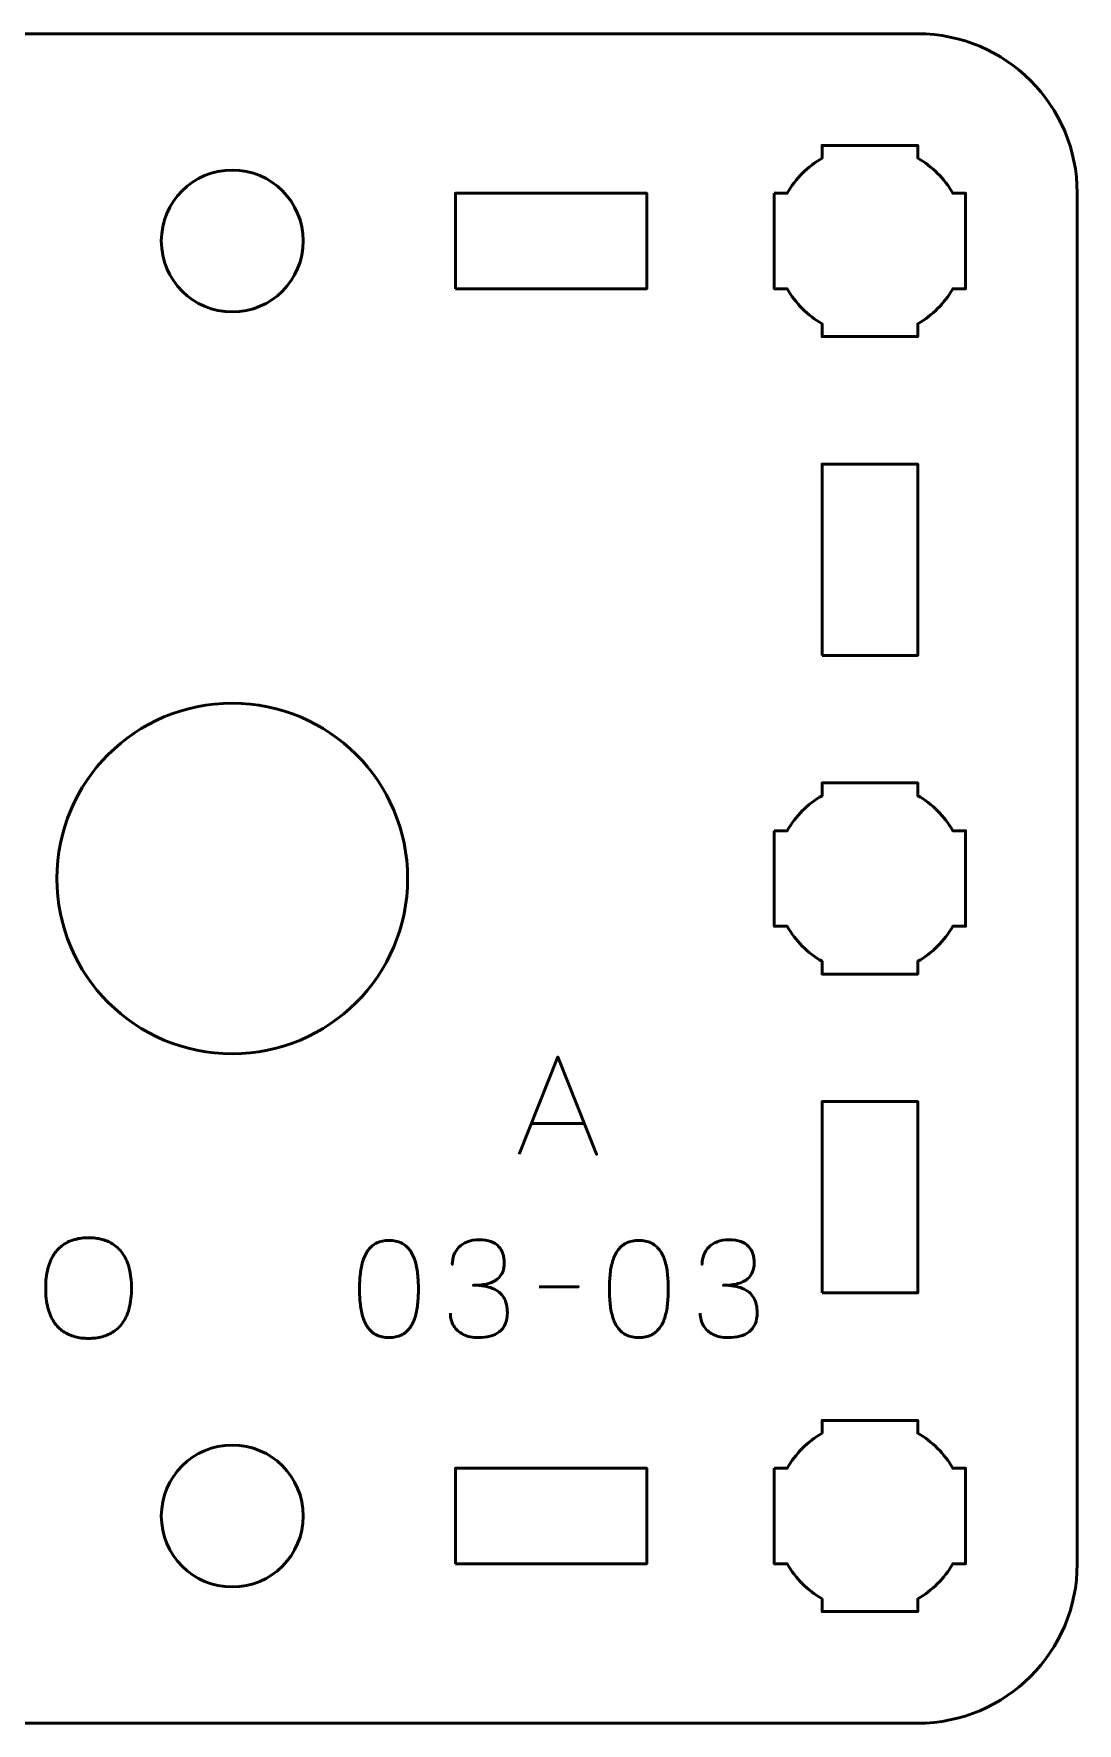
# Model space of a CAD drawing. Header units: centimetres. Extents: x -13.15 to -7.85, y -17.5 to -12.2.
# Drawn here: x -11.12 to -7.85, y -17.5 to -12.2 of the extents above; entities that cross this region are included whole.
import ezdxf

# ---------------------------------------------------------------- set-up
doc = ezdxf.new("R2010")
doc.units = ezdxf.units.CM
doc.header["$MEASUREMENT"] = 0
doc.layers.add('Layer 1', color=7, linetype='Continuous')

msp = doc.modelspace()

# ---------------------------------------------------------------- linework, layer by layer
at = {"layer": 'Layer 1', "lineweight": 53}
for points in [[(-9.8, -13), (-9.2, -13), (-9.2, -12.7), (-9.8, -12.7), (-9.8, -13)], [(-8.65, -14.15), (-8.35, -14.15), (-8.35, -13.55), (-8.65, -13.55), (-8.65, -14.15)], [(-8.65, -16.15), (-8.35, -16.15), (-8.35, -15.55), (-8.65, -15.55), (-8.65, -16.15)], [(-9.8, -17), (-9.2, -17), (-9.2, -16.7), (-9.8, -16.7), (-9.8, -17)]]:
    msp.add_lwpolyline(points, close=True, dxfattribs=at)
for centre, major_axis in [((-10.5, -12.85), (0, 0.2225)), ((-10.5, -14.85), (0, 0.55)), ((-10.5, -16.85), (0, 0.2225))]:
    msp.add_ellipse(centre, major_axis=major_axis, ratio=1, dxfattribs=at)
for points, knots in [([(-13.15, -17), (-13.15, -17), (-13.15, -12.7), (-13.15, -12.7), (-13.15, -12.7), (-13.15, -12.42391), (-12.92609, -12.2), (-12.65, -12.2), (-12.65, -12.2), (-12.65, -12.2), (-8.35, -12.2), (-8.35, -12.2), (-8.35, -12.2), (-8.07391, -12.2), (-7.85, -12.42391), (-7.85, -12.7), (-7.85, -12.7), (-7.85, -12.7), (-7.85, -17), (-7.85, -17), (-7.85, -17), (-7.85, -17.27609), (-8.07391, -17.5), (-8.35, -17.5), (-8.35, -17.5), (-8.35, -17.5), (-12.65, -17.5), (-12.65, -17.5), (-12.65, -17.5), (-12.92609, -17.5), (-13.15, -17.27609), (-13.15, -17)], [0, 0, 0, 0, 0.125, 0.125, 0.125, 0.125, 0.25, 0.25, 0.25, 0.25, 0.375, 0.375, 0.375, 0.375, 0.5, 0.5, 0.5, 0.5, 0.625, 0.625, 0.625, 0.625, 0.75, 0.75, 0.75, 0.75, 0.875, 0.875, 0.875, 0.875, 1, 1, 1, 1]), ([(-8.8, -12.7), (-8.8, -12.7), (-8.75985, -12.7), (-8.75985, -12.7), (-8.75985, -12.7), (-8.7335, -12.65447), (-8.69553, -12.6165), (-8.65, -12.59015), (-8.65, -12.59015), (-8.65, -12.59015), (-8.65, -12.55), (-8.65, -12.55), (-8.65, -12.55), (-8.65, -12.55), (-8.5, -12.55), (-8.5, -12.55), (-8.5, -12.55), (-8.5, -12.55), (-8.35, -12.55), (-8.35, -12.55), (-8.35, -12.55), (-8.35, -12.55), (-8.35, -12.59015), (-8.35, -12.59015), (-8.35, -12.59015), (-8.30447, -12.6165), (-8.2665, -12.65447), (-8.24015, -12.7), (-8.24015, -12.7), (-8.24015, -12.7), (-8.2, -12.7), (-8.2, -12.7), (-8.2, -12.7), (-8.2, -12.7), (-8.2, -12.85), (-8.2, -12.85), (-8.2, -12.85), (-8.2, -12.85), (-8.2, -13), (-8.2, -13), (-8.2, -13), (-8.2, -13), (-8.24015, -13), (-8.24015, -13), (-8.24015, -13), (-8.2665, -13.04553), (-8.30447, -13.0835), (-8.35, -13.10985), (-8.35, -13.10985), (-8.35, -13.10985), (-8.35, -13.15), (-8.35, -13.15), (-8.35, -13.15), (-8.35, -13.15), (-8.5, -13.15), (-8.5, -13.15), (-8.5, -13.15), (-8.5, -13.15), (-8.65, -13.15), (-8.65, -13.15), (-8.65, -13.15), (-8.65, -13.15), (-8.65, -13.10985), (-8.65, -13.10985), (-8.65, -13.10985), (-8.69553, -13.0835), (-8.7335, -13.04553), (-8.75985, -13), (-8.75985, -13), (-8.75985, -13), (-8.8, -13), (-8.8, -13), (-8.8, -13), (-8.8, -13), (-8.8, -12.85), (-8.8, -12.85), (-8.8, -12.85), (-8.8, -12.85), (-8.8, -12.7), (-8.8, -12.7)], [0, 0, 0, 0, 0.05, 0.05, 0.05, 0.05, 0.1, 0.1, 0.1, 0.1, 0.15, 0.15, 0.15, 0.15, 0.2, 0.2, 0.2, 0.2, 0.25, 0.25, 0.25, 0.25, 0.3, 0.3, 0.3, 0.3, 0.35, 0.35, 0.35, 0.35, 0.4, 0.4, 0.4, 0.4, 0.45, 0.45, 0.45, 0.45, 0.5, 0.5, 0.5, 0.5, 0.55, 0.55, 0.55, 0.55, 0.6, 0.6, 0.6, 0.6, 0.65, 0.65, 0.65, 0.65, 0.7, 0.7, 0.7, 0.7, 0.75, 0.75, 0.75, 0.75, 0.8, 0.8, 0.8, 0.8, 0.85, 0.85, 0.85, 0.85, 0.9, 0.9, 0.9, 0.9, 0.95, 0.95, 0.95, 0.95, 1, 1, 1, 1]), ([(-8.8, -14.7), (-8.8, -14.7), (-8.75985, -14.7), (-8.75985, -14.7), (-8.75985, -14.7), (-8.7335, -14.65447), (-8.69553, -14.6165), (-8.65, -14.59015), (-8.65, -14.59015), (-8.65, -14.59015), (-8.65, -14.55), (-8.65, -14.55), (-8.65, -14.55), (-8.65, -14.55), (-8.5, -14.55), (-8.5, -14.55), (-8.5, -14.55), (-8.5, -14.55), (-8.35, -14.55), (-8.35, -14.55), (-8.35, -14.55), (-8.35, -14.55), (-8.35, -14.59015), (-8.35, -14.59015), (-8.35, -14.59015), (-8.30447, -14.6165), (-8.2665, -14.65447), (-8.24015, -14.7), (-8.24015, -14.7), (-8.24015, -14.7), (-8.2, -14.7), (-8.2, -14.7), (-8.2, -14.7), (-8.2, -14.7), (-8.2, -14.85), (-8.2, -14.85), (-8.2, -14.85), (-8.2, -14.85), (-8.2, -15), (-8.2, -15), (-8.2, -15), (-8.2, -15), (-8.24015, -15), (-8.24015, -15), (-8.24015, -15), (-8.2665, -15.04553), (-8.30447, -15.0835), (-8.35, -15.10985), (-8.35, -15.10985), (-8.35, -15.10985), (-8.35, -15.15), (-8.35, -15.15), (-8.35, -15.15), (-8.35, -15.15), (-8.5, -15.15), (-8.5, -15.15), (-8.5, -15.15), (-8.5, -15.15), (-8.65, -15.15), (-8.65, -15.15), (-8.65, -15.15), (-8.65, -15.15), (-8.65, -15.10985), (-8.65, -15.10985), (-8.65, -15.10985), (-8.69553, -15.0835), (-8.7335, -15.04553), (-8.75985, -15), (-8.75985, -15), (-8.75985, -15), (-8.8, -15), (-8.8, -15), (-8.8, -15), (-8.8, -15), (-8.8, -14.85), (-8.8, -14.85), (-8.8, -14.85), (-8.8, -14.85), (-8.8, -14.7), (-8.8, -14.7)], [0, 0, 0, 0, 0.05, 0.05, 0.05, 0.05, 0.1, 0.1, 0.1, 0.1, 0.15, 0.15, 0.15, 0.15, 0.2, 0.2, 0.2, 0.2, 0.25, 0.25, 0.25, 0.25, 0.3, 0.3, 0.3, 0.3, 0.35, 0.35, 0.35, 0.35, 0.4, 0.4, 0.4, 0.4, 0.45, 0.45, 0.45, 0.45, 0.5, 0.5, 0.5, 0.5, 0.55, 0.55, 0.55, 0.55, 0.6, 0.6, 0.6, 0.6, 0.65, 0.65, 0.65, 0.65, 0.7, 0.7, 0.7, 0.7, 0.75, 0.75, 0.75, 0.75, 0.8, 0.8, 0.8, 0.8, 0.85, 0.85, 0.85, 0.85, 0.9, 0.9, 0.9, 0.9, 0.95, 0.95, 0.95, 0.95, 1, 1, 1, 1]), ([(-8.8, -16.7), (-8.8, -16.7), (-8.75985, -16.7), (-8.75985, -16.7), (-8.75985, -16.7), (-8.7335, -16.65447), (-8.69553, -16.6165), (-8.65, -16.59015), (-8.65, -16.59015), (-8.65, -16.59015), (-8.65, -16.55), (-8.65, -16.55), (-8.65, -16.55), (-8.65, -16.55), (-8.5, -16.55), (-8.5, -16.55), (-8.5, -16.55), (-8.5, -16.55), (-8.35, -16.55), (-8.35, -16.55), (-8.35, -16.55), (-8.35, -16.55), (-8.35, -16.59015), (-8.35, -16.59015), (-8.35, -16.59015), (-8.30447, -16.6165), (-8.2665, -16.65447), (-8.24015, -16.7), (-8.24015, -16.7), (-8.24015, -16.7), (-8.2, -16.7), (-8.2, -16.7), (-8.2, -16.7), (-8.2, -16.7), (-8.2, -16.85), (-8.2, -16.85), (-8.2, -16.85), (-8.2, -16.85), (-8.2, -17), (-8.2, -17), (-8.2, -17), (-8.2, -17), (-8.24015, -17), (-8.24015, -17), (-8.24015, -17), (-8.2665, -17.04553), (-8.30447, -17.0835), (-8.35, -17.10985), (-8.35, -17.10985), (-8.35, -17.10985), (-8.35, -17.15), (-8.35, -17.15), (-8.35, -17.15), (-8.35, -17.15), (-8.5, -17.15), (-8.5, -17.15), (-8.5, -17.15), (-8.5, -17.15), (-8.65, -17.15), (-8.65, -17.15), (-8.65, -17.15), (-8.65, -17.15), (-8.65, -17.10985), (-8.65, -17.10985), (-8.65, -17.10985), (-8.69553, -17.0835), (-8.7335, -17.04553), (-8.75985, -17), (-8.75985, -17), (-8.75985, -17), (-8.8, -17), (-8.8, -17), (-8.8, -17), (-8.8, -17), (-8.8, -16.85), (-8.8, -16.85), (-8.8, -16.85), (-8.8, -16.85), (-8.8, -16.7), (-8.8, -16.7)], [0, 0, 0, 0, 0.05, 0.05, 0.05, 0.05, 0.1, 0.1, 0.1, 0.1, 0.15, 0.15, 0.15, 0.15, 0.2, 0.2, 0.2, 0.2, 0.25, 0.25, 0.25, 0.25, 0.3, 0.3, 0.3, 0.3, 0.35, 0.35, 0.35, 0.35, 0.4, 0.4, 0.4, 0.4, 0.45, 0.45, 0.45, 0.45, 0.5, 0.5, 0.5, 0.5, 0.55, 0.55, 0.55, 0.55, 0.6, 0.6, 0.6, 0.6, 0.65, 0.65, 0.65, 0.65, 0.7, 0.7, 0.7, 0.7, 0.75, 0.75, 0.75, 0.75, 0.8, 0.8, 0.8, 0.8, 0.85, 0.85, 0.85, 0.85, 0.9, 0.9, 0.9, 0.9, 0.95, 0.95, 0.95, 0.95, 1, 1, 1, 1])]:
    msp.add_open_spline(points, degree=3, knots=knots, dxfattribs=at)
at = {"layer": 'Layer 1', "color": 5, "lineweight": 53}
for points, knots in [([(-9.60015, -15.71494), (-9.60015, -15.71494), (-9.47908, -15.40972), (-9.47908, -15.40972), (-9.47908, -15.40972), (-9.47908, -15.40972), (-9.35758, -15.71494), (-9.35758, -15.71494), (-9.35758, -15.71494), (-9.35758, -15.71494), (-9.47908, -15.40972), (-9.47908, -15.40972), (-9.47908, -15.40972), (-9.47908, -15.40972), (-9.60015, -15.71494), (-9.60015, -15.71494)], [0, 0, 0, 0, 0.25, 0.25, 0.25, 0.25, 0.5, 0.5, 0.5, 0.5, 0.75, 0.75, 0.75, 0.75, 1, 1, 1, 1]), ([(-9.56205, -15.61884), (-9.56205, -15.61884), (-9.39611, -15.61884), (-9.39611, -15.61884), (-9.39611, -15.61884), (-9.39611, -15.61884), (-9.56205, -15.61884), (-9.56205, -15.61884)], [0, 0, 0, 0, 0.5, 0.5, 0.5, 0.5, 1, 1, 1, 1]), ([(-10.95055, -16.29279), (-10.93566, -16.29286), (-10.92155, -16.2911), (-10.90808, -16.28764), (-10.90808, -16.28764), (-10.89467, -16.28411), (-10.8824, -16.27861), (-10.87118, -16.27099), (-10.87118, -16.27099), (-10.85996, -16.26344), (-10.85022, -16.25349), (-10.84197, -16.24121), (-10.84197, -16.24121), (-10.83371, -16.22894), (-10.82736, -16.21405), (-10.82285, -16.19655), (-10.82285, -16.19655), (-10.81826, -16.17906), (-10.816, -16.15866), (-10.81593, -16.13531), (-10.81593, -16.13531), (-10.816, -16.11196), (-10.81826, -16.09157), (-10.82285, -16.074), (-10.82285, -16.074), (-10.82736, -16.05643), (-10.83371, -16.04147), (-10.84197, -16.02913), (-10.84197, -16.02913), (-10.85022, -16.01678), (-10.85996, -16.00676), (-10.87118, -15.99907), (-10.87118, -15.99907), (-10.8824, -15.99138), (-10.89467, -15.98581), (-10.90808, -15.98221), (-10.90808, -15.98221), (-10.92155, -15.97868), (-10.93566, -15.97692), (-10.95055, -15.97699), (-10.95055, -15.97699), (-10.96544, -15.97692), (-10.97955, -15.97868), (-10.99303, -15.98221), (-10.99303, -15.98221), (-11.00643, -15.98581), (-11.01871, -15.99138), (-11.02993, -15.99907), (-11.02993, -15.99907), (-11.04114, -16.00676), (-11.05088, -16.01678), (-11.05914, -16.02913), (-11.05914, -16.02913), (-11.06739, -16.04147), (-11.07374, -16.05643), (-11.07826, -16.074), (-11.07826, -16.074), (-11.08284, -16.09157), (-11.0851, -16.11196), (-11.08517, -16.13531), (-11.08517, -16.13531), (-11.0851, -16.15866), (-11.08284, -16.17906), (-11.07826, -16.19655), (-11.07826, -16.19655), (-11.07374, -16.21405), (-11.06739, -16.22894), (-11.05914, -16.24121), (-11.05914, -16.24121), (-11.05088, -16.25349), (-11.04114, -16.26344), (-11.02993, -16.27099), (-11.02993, -16.27099), (-11.01871, -16.27861), (-11.00643, -16.28411), (-10.99303, -16.28764), (-10.99303, -16.28764), (-10.97955, -16.2911), (-10.96544, -16.29286), (-10.95055, -16.29279)], [0, 0, 0, 0, 0.05, 0.05, 0.05, 0.05, 0.1, 0.1, 0.1, 0.1, 0.15, 0.15, 0.15, 0.15, 0.2, 0.2, 0.2, 0.2, 0.25, 0.25, 0.25, 0.25, 0.3, 0.3, 0.3, 0.3, 0.35, 0.35, 0.35, 0.35, 0.4, 0.4, 0.4, 0.4, 0.45, 0.45, 0.45, 0.45, 0.5, 0.5, 0.5, 0.5, 0.55, 0.55, 0.55, 0.55, 0.6, 0.6, 0.6, 0.6, 0.65, 0.65, 0.65, 0.65, 0.7, 0.7, 0.7, 0.7, 0.75, 0.75, 0.75, 0.75, 0.8, 0.8, 0.8, 0.8, 0.85, 0.85, 0.85, 0.85, 0.9, 0.9, 0.9, 0.9, 0.95, 0.95, 0.95, 0.95, 1, 1, 1, 1]), ([(-10.95055, -16.29279), (-10.93566, -16.29286), (-10.92155, -16.2911), (-10.90808, -16.28764), (-10.90808, -16.28764), (-10.89467, -16.28411), (-10.8824, -16.27861), (-10.87118, -16.27099), (-10.87118, -16.27099), (-10.85996, -16.26344), (-10.85022, -16.25349), (-10.84197, -16.24121), (-10.84197, -16.24121), (-10.83371, -16.22894), (-10.82736, -16.21405), (-10.82285, -16.19655), (-10.82285, -16.19655), (-10.81826, -16.17906), (-10.816, -16.15866), (-10.81593, -16.13531), (-10.81593, -16.13531), (-10.816, -16.11196), (-10.81826, -16.09157), (-10.82285, -16.074), (-10.82285, -16.074), (-10.82736, -16.05643), (-10.83371, -16.04147), (-10.84197, -16.02913), (-10.84197, -16.02913), (-10.85022, -16.01678), (-10.85996, -16.00676), (-10.87118, -15.99907), (-10.87118, -15.99907), (-10.8824, -15.99138), (-10.89467, -15.98581), (-10.90808, -15.98221), (-10.90808, -15.98221), (-10.92155, -15.97868), (-10.93566, -15.97692), (-10.95055, -15.97699), (-10.95055, -15.97699), (-10.96544, -15.97692), (-10.97955, -15.97868), (-10.99303, -15.98221), (-10.99303, -15.98221), (-11.00643, -15.98581), (-11.01871, -15.99138), (-11.02993, -15.99907), (-11.02993, -15.99907), (-11.04114, -16.00676), (-11.05088, -16.01678), (-11.05914, -16.02913), (-11.05914, -16.02913), (-11.06739, -16.04147), (-11.07374, -16.05643), (-11.07826, -16.074), (-11.07826, -16.074), (-11.08284, -16.09157), (-11.0851, -16.11196), (-11.08517, -16.13531), (-11.08517, -16.13531), (-11.0851, -16.15866), (-11.08284, -16.17906), (-11.07826, -16.19655), (-11.07826, -16.19655), (-11.07374, -16.21405), (-11.06739, -16.22894), (-11.05914, -16.24121), (-11.05914, -16.24121), (-11.05088, -16.25349), (-11.04114, -16.26344), (-11.02993, -16.27099), (-11.02993, -16.27099), (-11.01871, -16.27861), (-11.00643, -16.28411), (-10.99303, -16.28764), (-10.99303, -16.28764), (-10.97955, -16.2911), (-10.96544, -16.29286), (-10.95055, -16.29279)], [0, 0, 0, 0, 0.05, 0.05, 0.05, 0.05, 0.1, 0.1, 0.1, 0.1, 0.15, 0.15, 0.15, 0.15, 0.2, 0.2, 0.2, 0.2, 0.25, 0.25, 0.25, 0.25, 0.3, 0.3, 0.3, 0.3, 0.35, 0.35, 0.35, 0.35, 0.4, 0.4, 0.4, 0.4, 0.45, 0.45, 0.45, 0.45, 0.5, 0.5, 0.5, 0.5, 0.55, 0.55, 0.55, 0.55, 0.6, 0.6, 0.6, 0.6, 0.65, 0.65, 0.65, 0.65, 0.7, 0.7, 0.7, 0.7, 0.75, 0.75, 0.75, 0.75, 0.8, 0.8, 0.8, 0.8, 0.85, 0.85, 0.85, 0.85, 0.9, 0.9, 0.9, 0.9, 0.95, 0.95, 0.95, 0.95, 1, 1, 1, 1]), ([(-10.00845, -16.29025), (-9.99364, -16.29018), (-9.98087, -16.28757), (-9.97021, -16.28249), (-9.97021, -16.28249), (-9.95963, -16.27741), (-9.95081, -16.27014), (-9.94376, -16.2609), (-9.94376, -16.2609), (-9.93677, -16.25159), (-9.93127, -16.24058), (-9.92718, -16.22788), (-9.92718, -16.22788), (-9.92315, -16.21518), (-9.92026, -16.20128), (-9.91864, -16.18604), (-9.91864, -16.18604), (-9.91694, -16.1708), (-9.9161, -16.15478), (-9.91617, -16.13785), (-9.91617, -16.13785), (-9.9161, -16.12099), (-9.91694, -16.10497), (-9.91864, -16.0898), (-9.91864, -16.0898), (-9.92026, -16.07463), (-9.92315, -16.06066), (-9.92718, -16.04796), (-9.92718, -16.04796), (-9.93127, -16.03533), (-9.93677, -16.02433), (-9.94376, -16.01494), (-9.94376, -16.01494), (-9.95081, -16.00563), (-9.95963, -15.99836), (-9.97021, -15.99328), (-9.97021, -15.99328), (-9.98087, -15.98813), (-9.99364, -15.98552), (-10.00845, -15.98545), (-10.00845, -15.98545), (-10.02327, -15.98552), (-10.03604, -15.98813), (-10.0467, -15.99328), (-10.0467, -15.99328), (-10.05728, -15.99836), (-10.0661, -16.00563), (-10.07315, -16.01494), (-10.07315, -16.01494), (-10.08014, -16.02433), (-10.08564, -16.03533), (-10.08973, -16.04796), (-10.08973, -16.04796), (-10.09376, -16.06066), (-10.09665, -16.07463), (-10.09827, -16.0898), (-10.09827, -16.0898), (-10.09996, -16.10497), (-10.10081, -16.12099), (-10.10074, -16.13785), (-10.10074, -16.13785), (-10.10081, -16.15478), (-10.09996, -16.1708), (-10.09827, -16.18604), (-10.09827, -16.18604), (-10.09665, -16.20128), (-10.09376, -16.21518), (-10.08973, -16.22788), (-10.08973, -16.22788), (-10.08564, -16.24058), (-10.08014, -16.25159), (-10.07315, -16.2609), (-10.07315, -16.2609), (-10.0661, -16.27014), (-10.05728, -16.27741), (-10.0467, -16.28249), (-10.0467, -16.28249), (-10.03604, -16.28757), (-10.02327, -16.29018), (-10.00845, -16.29025)], [0, 0, 0, 0, 0.05, 0.05, 0.05, 0.05, 0.1, 0.1, 0.1, 0.1, 0.15, 0.15, 0.15, 0.15, 0.2, 0.2, 0.2, 0.2, 0.25, 0.25, 0.25, 0.25, 0.3, 0.3, 0.3, 0.3, 0.35, 0.35, 0.35, 0.35, 0.4, 0.4, 0.4, 0.4, 0.45, 0.45, 0.45, 0.45, 0.5, 0.5, 0.5, 0.5, 0.55, 0.55, 0.55, 0.55, 0.6, 0.6, 0.6, 0.6, 0.65, 0.65, 0.65, 0.65, 0.7, 0.7, 0.7, 0.7, 0.75, 0.75, 0.75, 0.75, 0.8, 0.8, 0.8, 0.8, 0.85, 0.85, 0.85, 0.85, 0.9, 0.9, 0.9, 0.9, 0.95, 0.95, 0.95, 0.95, 1, 1, 1, 1]), ([(-10.00845, -16.29025), (-9.99364, -16.29018), (-9.98087, -16.28757), (-9.97021, -16.28249), (-9.97021, -16.28249), (-9.95963, -16.27741), (-9.95081, -16.27014), (-9.94376, -16.2609), (-9.94376, -16.2609), (-9.93677, -16.25159), (-9.93127, -16.24058), (-9.92718, -16.22788), (-9.92718, -16.22788), (-9.92315, -16.21518), (-9.92026, -16.20128), (-9.91864, -16.18604), (-9.91864, -16.18604), (-9.91694, -16.1708), (-9.9161, -16.15478), (-9.91617, -16.13785), (-9.91617, -16.13785), (-9.9161, -16.12099), (-9.91694, -16.10497), (-9.91864, -16.0898), (-9.91864, -16.0898), (-9.92026, -16.07463), (-9.92315, -16.06066), (-9.92718, -16.04796), (-9.92718, -16.04796), (-9.93127, -16.03533), (-9.93677, -16.02433), (-9.94376, -16.01494), (-9.94376, -16.01494), (-9.95081, -16.00563), (-9.95963, -15.99836), (-9.97021, -15.99328), (-9.97021, -15.99328), (-9.98087, -15.98813), (-9.99364, -15.98552), (-10.00845, -15.98545), (-10.00845, -15.98545), (-10.02327, -15.98552), (-10.03604, -15.98813), (-10.0467, -15.99328), (-10.0467, -15.99328), (-10.05728, -15.99836), (-10.0661, -16.00563), (-10.07315, -16.01494), (-10.07315, -16.01494), (-10.08014, -16.02433), (-10.08564, -16.03533), (-10.08973, -16.04796), (-10.08973, -16.04796), (-10.09376, -16.06066), (-10.09665, -16.07463), (-10.09827, -16.0898), (-10.09827, -16.0898), (-10.09996, -16.10497), (-10.10081, -16.12099), (-10.10074, -16.13785), (-10.10074, -16.13785), (-10.10081, -16.15478), (-10.09996, -16.1708), (-10.09827, -16.18604), (-10.09827, -16.18604), (-10.09665, -16.20128), (-10.09376, -16.21518), (-10.08973, -16.22788), (-10.08973, -16.22788), (-10.08564, -16.24058), (-10.08014, -16.25159), (-10.07315, -16.2609), (-10.07315, -16.2609), (-10.0661, -16.27014), (-10.05728, -16.27741), (-10.0467, -16.28249), (-10.0467, -16.28249), (-10.03604, -16.28757), (-10.02327, -16.29018), (-10.00845, -16.29025)], [0, 0, 0, 0, 0.05, 0.05, 0.05, 0.05, 0.1, 0.1, 0.1, 0.1, 0.15, 0.15, 0.15, 0.15, 0.2, 0.2, 0.2, 0.2, 0.25, 0.25, 0.25, 0.25, 0.3, 0.3, 0.3, 0.3, 0.35, 0.35, 0.35, 0.35, 0.4, 0.4, 0.4, 0.4, 0.45, 0.45, 0.45, 0.45, 0.5, 0.5, 0.5, 0.5, 0.55, 0.55, 0.55, 0.55, 0.6, 0.6, 0.6, 0.6, 0.65, 0.65, 0.65, 0.65, 0.7, 0.7, 0.7, 0.7, 0.75, 0.75, 0.75, 0.75, 0.8, 0.8, 0.8, 0.8, 0.85, 0.85, 0.85, 0.85, 0.9, 0.9, 0.9, 0.9, 0.95, 0.95, 0.95, 0.95, 1, 1, 1, 1]), ([(-9.81584, -16.21363), (-9.81577, -16.22887), (-9.81224, -16.24213), (-9.80526, -16.25363), (-9.80526, -16.25363), (-9.79827, -16.26506), (-9.78832, -16.27402), (-9.77534, -16.28044), (-9.77534, -16.28044), (-9.76236, -16.28686), (-9.74677, -16.29011), (-9.72863, -16.29025), (-9.72863, -16.29025), (-9.71502, -16.29025), (-9.70267, -16.28884), (-9.69145, -16.28588), (-9.69145, -16.28588), (-9.6803, -16.28291), (-9.67071, -16.27833), (-9.66259, -16.27205), (-9.66259, -16.27205), (-9.65448, -16.26577), (-9.64827, -16.25765), (-9.64383, -16.24778), (-9.64383, -16.24778), (-9.63945, -16.23783), (-9.63727, -16.2259), (-9.6372, -16.21193), (-9.6372, -16.21193), (-9.63712, -16.19331), (-9.64093, -16.17757), (-9.64848, -16.1648), (-9.64848, -16.1648), (-9.65603, -16.15203), (-9.66775, -16.14244), (-9.68348, -16.13588), (-9.68348, -16.13588), (-9.69921, -16.12931), (-9.71939, -16.126), (-9.74387, -16.126), (-9.74387, -16.126), (-9.7256, -16.12607), (-9.71029, -16.12438), (-9.6978, -16.12092), (-9.6978, -16.12092), (-9.68538, -16.11746), (-9.67544, -16.11259), (-9.66796, -16.10624), (-9.66796, -16.10624), (-9.66048, -16.09996), (-9.65505, -16.09248), (-9.6518, -16.08388), (-9.6518, -16.08388), (-9.64848, -16.07534), (-9.64686, -16.06596), (-9.64693, -16.05573), (-9.64693, -16.05573), (-9.64686, -16.04549), (-9.64827, -16.03604), (-9.65109, -16.02729), (-9.65109, -16.02729), (-9.65385, -16.01854), (-9.65836, -16.01085), (-9.6645, -16.00429), (-9.6645, -16.00429), (-9.67064, -15.99773), (-9.67875, -15.99258), (-9.6887, -15.98891), (-9.6887, -15.98891), (-9.69872, -15.98524), (-9.71093, -15.98341), (-9.72525, -15.98334), (-9.72525, -15.98334), (-9.7395, -15.98341), (-9.75199, -15.98552), (-9.76257, -15.98962), (-9.76257, -15.98962), (-9.77323, -15.99371), (-9.78197, -15.99928), (-9.78903, -16.00641), (-9.78903, -16.00641), (-9.79601, -16.01353), (-9.80124, -16.02165), (-9.80469, -16.03082), (-9.80469, -16.03082), (-9.80822, -16.03999), (-9.80991, -16.04973), (-9.80991, -16.05996), (-9.80991, -16.05996), (-9.80991, -16.04973), (-9.80822, -16.03999), (-9.80469, -16.03082), (-9.80469, -16.03082), (-9.80124, -16.02165), (-9.79601, -16.01353), (-9.78903, -16.00641), (-9.78903, -16.00641), (-9.78197, -15.99928), (-9.77323, -15.99371), (-9.76257, -15.98962), (-9.76257, -15.98962), (-9.75199, -15.98552), (-9.7395, -15.98341), (-9.72525, -15.98334), (-9.72525, -15.98334), (-9.71093, -15.98341), (-9.69872, -15.98524), (-9.6887, -15.98891), (-9.6887, -15.98891), (-9.67875, -15.99258), (-9.67064, -15.99773), (-9.6645, -16.00429), (-9.6645, -16.00429), (-9.65836, -16.01085), (-9.65385, -16.01854), (-9.65109, -16.02729), (-9.65109, -16.02729), (-9.64827, -16.03604), (-9.64686, -16.04549), (-9.64693, -16.05573), (-9.64693, -16.05573), (-9.64686, -16.06596), (-9.64848, -16.07534), (-9.6518, -16.08388), (-9.6518, -16.08388), (-9.65505, -16.09248), (-9.66048, -16.09996), (-9.66796, -16.10624), (-9.66796, -16.10624), (-9.67544, -16.11259), (-9.68538, -16.11746), (-9.6978, -16.12092), (-9.6978, -16.12092), (-9.71029, -16.12438), (-9.7256, -16.12607), (-9.74387, -16.126), (-9.74387, -16.126), (-9.71939, -16.126), (-9.69921, -16.12931), (-9.68348, -16.13588), (-9.68348, -16.13588), (-9.66775, -16.14244), (-9.65603, -16.15203), (-9.64848, -16.1648), (-9.64848, -16.1648), (-9.64093, -16.17757), (-9.63712, -16.19331), (-9.6372, -16.21193), (-9.6372, -16.21193), (-9.63727, -16.2259), (-9.63945, -16.23783), (-9.64383, -16.24778), (-9.64383, -16.24778), (-9.64827, -16.25765), (-9.65448, -16.26577), (-9.66259, -16.27205), (-9.66259, -16.27205), (-9.67071, -16.27833), (-9.6803, -16.28291), (-9.69145, -16.28588), (-9.69145, -16.28588), (-9.70267, -16.28884), (-9.71502, -16.29025), (-9.72863, -16.29025), (-9.72863, -16.29025), (-9.74677, -16.29011), (-9.76236, -16.28686), (-9.77534, -16.28044), (-9.77534, -16.28044), (-9.78832, -16.27402), (-9.79827, -16.26506), (-9.80526, -16.25363), (-9.80526, -16.25363), (-9.81224, -16.24213), (-9.81577, -16.22887), (-9.81584, -16.21363)], [0, 0, 0, 0, 0.0227273, 0.0227273, 0.0227273, 0.0227273, 0.0454545, 0.0454545, 0.0454545, 0.0454545, 0.0681818, 0.0681818, 0.0681818, 0.0681818, 0.0909091, 0.0909091, 0.0909091, 0.0909091, 0.1136364, 0.1136364, 0.1136364, 0.1136364, 0.1363636, 0.1363636, 0.1363636, 0.1363636, 0.1590909, 0.1590909, 0.1590909, 0.1590909, 0.1818182, 0.1818182, 0.1818182, 0.1818182, 0.2045455, 0.2045455, 0.2045455, 0.2045455, 0.2272727, 0.2272727, 0.2272727, 0.2272727, 0.25, 0.25, 0.25, 0.25, 0.2727273, 0.2727273, 0.2727273, 0.2727273, 0.2954545, 0.2954545, 0.2954545, 0.2954545, 0.3181818, 0.3181818, 0.3181818, 0.3181818, 0.3409091, 0.3409091, 0.3409091, 0.3409091, 0.3636364, 0.3636364, 0.3636364, 0.3636364, 0.3863636, 0.3863636, 0.3863636, 0.3863636, 0.4090909, 0.4090909, 0.4090909, 0.4090909, 0.4318182, 0.4318182, 0.4318182, 0.4318182, 0.4545455, 0.4545455, 0.4545455, 0.4545455, 0.4772727, 0.4772727, 0.4772727, 0.4772727, 0.5, 0.5, 0.5, 0.5, 0.5227273, 0.5227273, 0.5227273, 0.5227273, 0.5454545, 0.5454545, 0.5454545, 0.5454545, 0.5681818, 0.5681818, 0.5681818, 0.5681818, 0.5909091, 0.5909091, 0.5909091, 0.5909091, 0.6136364, 0.6136364, 0.6136364, 0.6136364, 0.6363636, 0.6363636, 0.6363636, 0.6363636, 0.6590909, 0.6590909, 0.6590909, 0.6590909, 0.6818182, 0.6818182, 0.6818182, 0.6818182, 0.7045455, 0.7045455, 0.7045455, 0.7045455, 0.7272727, 0.7272727, 0.7272727, 0.7272727, 0.75, 0.75, 0.75, 0.75, 0.7727273, 0.7727273, 0.7727273, 0.7727273, 0.7954545, 0.7954545, 0.7954545, 0.7954545, 0.8181818, 0.8181818, 0.8181818, 0.8181818, 0.8409091, 0.8409091, 0.8409091, 0.8409091, 0.8636364, 0.8636364, 0.8636364, 0.8636364, 0.8863636, 0.8863636, 0.8863636, 0.8863636, 0.9090909, 0.9090909, 0.9090909, 0.9090909, 0.9318182, 0.9318182, 0.9318182, 0.9318182, 0.9545455, 0.9545455, 0.9545455, 0.9545455, 0.9772727, 0.9772727, 0.9772727, 0.9772727, 1, 1, 1, 1]), ([(-9.22487, -16.29025), (-9.21006, -16.29018), (-9.19729, -16.28757), (-9.18663, -16.28249), (-9.18663, -16.28249), (-9.17605, -16.27741), (-9.16723, -16.27014), (-9.16018, -16.2609), (-9.16018, -16.2609), (-9.15319, -16.25159), (-9.14769, -16.24058), (-9.1436, -16.22788), (-9.1436, -16.22788), (-9.13957, -16.21518), (-9.13668, -16.20128), (-9.13506, -16.18604), (-9.13506, -16.18604), (-9.13336, -16.1708), (-9.13252, -16.15478), (-9.13259, -16.13785), (-9.13259, -16.13785), (-9.13252, -16.12099), (-9.13336, -16.10497), (-9.13506, -16.0898), (-9.13506, -16.0898), (-9.13668, -16.07463), (-9.13957, -16.06066), (-9.1436, -16.04796), (-9.1436, -16.04796), (-9.14769, -16.03533), (-9.15319, -16.02433), (-9.16018, -16.01494), (-9.16018, -16.01494), (-9.16723, -16.00563), (-9.17605, -15.99836), (-9.18663, -15.99328), (-9.18663, -15.99328), (-9.19729, -15.98813), (-9.21006, -15.98552), (-9.22487, -15.98545), (-9.22487, -15.98545), (-9.23969, -15.98552), (-9.25246, -15.98813), (-9.26312, -15.99328), (-9.26312, -15.99328), (-9.2737, -15.99836), (-9.28252, -16.00563), (-9.28957, -16.01494), (-9.28957, -16.01494), (-9.29656, -16.02433), (-9.30206, -16.03533), (-9.30615, -16.04796), (-9.30615, -16.04796), (-9.31018, -16.06066), (-9.31307, -16.07463), (-9.31469, -16.0898), (-9.31469, -16.0898), (-9.31638, -16.10497), (-9.31723, -16.12099), (-9.31716, -16.13785), (-9.31716, -16.13785), (-9.31723, -16.15478), (-9.31638, -16.1708), (-9.31469, -16.18604), (-9.31469, -16.18604), (-9.31307, -16.20128), (-9.31018, -16.21518), (-9.30615, -16.22788), (-9.30615, -16.22788), (-9.30206, -16.24058), (-9.29656, -16.25159), (-9.28957, -16.2609), (-9.28957, -16.2609), (-9.28252, -16.27014), (-9.2737, -16.27741), (-9.26312, -16.28249), (-9.26312, -16.28249), (-9.25246, -16.28757), (-9.23969, -16.29018), (-9.22487, -16.29025)], [0, 0, 0, 0, 0.05, 0.05, 0.05, 0.05, 0.1, 0.1, 0.1, 0.1, 0.15, 0.15, 0.15, 0.15, 0.2, 0.2, 0.2, 0.2, 0.25, 0.25, 0.25, 0.25, 0.3, 0.3, 0.3, 0.3, 0.35, 0.35, 0.35, 0.35, 0.4, 0.4, 0.4, 0.4, 0.45, 0.45, 0.45, 0.45, 0.5, 0.5, 0.5, 0.5, 0.55, 0.55, 0.55, 0.55, 0.6, 0.6, 0.6, 0.6, 0.65, 0.65, 0.65, 0.65, 0.7, 0.7, 0.7, 0.7, 0.75, 0.75, 0.75, 0.75, 0.8, 0.8, 0.8, 0.8, 0.85, 0.85, 0.85, 0.85, 0.9, 0.9, 0.9, 0.9, 0.95, 0.95, 0.95, 0.95, 1, 1, 1, 1]), ([(-9.22487, -16.29025), (-9.21006, -16.29018), (-9.19729, -16.28757), (-9.18663, -16.28249), (-9.18663, -16.28249), (-9.17605, -16.27741), (-9.16723, -16.27014), (-9.16018, -16.2609), (-9.16018, -16.2609), (-9.15319, -16.25159), (-9.14769, -16.24058), (-9.1436, -16.22788), (-9.1436, -16.22788), (-9.13957, -16.21518), (-9.13668, -16.20128), (-9.13506, -16.18604), (-9.13506, -16.18604), (-9.13336, -16.1708), (-9.13252, -16.15478), (-9.13259, -16.13785), (-9.13259, -16.13785), (-9.13252, -16.12099), (-9.13336, -16.10497), (-9.13506, -16.0898), (-9.13506, -16.0898), (-9.13668, -16.07463), (-9.13957, -16.06066), (-9.1436, -16.04796), (-9.1436, -16.04796), (-9.14769, -16.03533), (-9.15319, -16.02433), (-9.16018, -16.01494), (-9.16018, -16.01494), (-9.16723, -16.00563), (-9.17605, -15.99836), (-9.18663, -15.99328), (-9.18663, -15.99328), (-9.19729, -15.98813), (-9.21006, -15.98552), (-9.22487, -15.98545), (-9.22487, -15.98545), (-9.23969, -15.98552), (-9.25246, -15.98813), (-9.26312, -15.99328), (-9.26312, -15.99328), (-9.2737, -15.99836), (-9.28252, -16.00563), (-9.28957, -16.01494), (-9.28957, -16.01494), (-9.29656, -16.02433), (-9.30206, -16.03533), (-9.30615, -16.04796), (-9.30615, -16.04796), (-9.31018, -16.06066), (-9.31307, -16.07463), (-9.31469, -16.0898), (-9.31469, -16.0898), (-9.31638, -16.10497), (-9.31723, -16.12099), (-9.31716, -16.13785), (-9.31716, -16.13785), (-9.31723, -16.15478), (-9.31638, -16.1708), (-9.31469, -16.18604), (-9.31469, -16.18604), (-9.31307, -16.20128), (-9.31018, -16.21518), (-9.30615, -16.22788), (-9.30615, -16.22788), (-9.30206, -16.24058), (-9.29656, -16.25159), (-9.28957, -16.2609), (-9.28957, -16.2609), (-9.28252, -16.27014), (-9.2737, -16.27741), (-9.26312, -16.28249), (-9.26312, -16.28249), (-9.25246, -16.28757), (-9.23969, -16.29018), (-9.22487, -16.29025)], [0, 0, 0, 0, 0.05, 0.05, 0.05, 0.05, 0.1, 0.1, 0.1, 0.1, 0.15, 0.15, 0.15, 0.15, 0.2, 0.2, 0.2, 0.2, 0.25, 0.25, 0.25, 0.25, 0.3, 0.3, 0.3, 0.3, 0.35, 0.35, 0.35, 0.35, 0.4, 0.4, 0.4, 0.4, 0.45, 0.45, 0.45, 0.45, 0.5, 0.5, 0.5, 0.5, 0.55, 0.55, 0.55, 0.55, 0.6, 0.6, 0.6, 0.6, 0.65, 0.65, 0.65, 0.65, 0.7, 0.7, 0.7, 0.7, 0.75, 0.75, 0.75, 0.75, 0.8, 0.8, 0.8, 0.8, 0.85, 0.85, 0.85, 0.85, 0.9, 0.9, 0.9, 0.9, 0.95, 0.95, 0.95, 0.95, 1, 1, 1, 1]), ([(-9.03226, -16.21363), (-9.03219, -16.22887), (-9.02866, -16.24213), (-9.02168, -16.25363), (-9.02168, -16.25363), (-9.01469, -16.26506), (-9.00474, -16.27402), (-8.99176, -16.28044), (-8.99176, -16.28044), (-8.97878, -16.28686), (-8.96319, -16.29011), (-8.94505, -16.29025), (-8.94505, -16.29025), (-8.93144, -16.29025), (-8.91909, -16.28884), (-8.90787, -16.28588), (-8.90787, -16.28588), (-8.89672, -16.28291), (-8.88713, -16.27833), (-8.87901, -16.27205), (-8.87901, -16.27205), (-8.8709, -16.26577), (-8.86469, -16.25765), (-8.86025, -16.24778), (-8.86025, -16.24778), (-8.85587, -16.23783), (-8.85369, -16.2259), (-8.85362, -16.21193), (-8.85362, -16.21193), (-8.85354, -16.19331), (-8.85735, -16.17757), (-8.8649, -16.1648), (-8.8649, -16.1648), (-8.87245, -16.15203), (-8.88417, -16.14244), (-8.8999, -16.13588), (-8.8999, -16.13588), (-8.91563, -16.12931), (-8.93581, -16.126), (-8.96029, -16.126), (-8.96029, -16.126), (-8.94202, -16.12607), (-8.92671, -16.12438), (-8.91422, -16.12092), (-8.91422, -16.12092), (-8.9018, -16.11746), (-8.89186, -16.11259), (-8.88438, -16.10624), (-8.88438, -16.10624), (-8.8769, -16.09996), (-8.87147, -16.09248), (-8.86822, -16.08388), (-8.86822, -16.08388), (-8.8649, -16.07534), (-8.86328, -16.06596), (-8.86335, -16.05573), (-8.86335, -16.05573), (-8.86328, -16.04549), (-8.86469, -16.03604), (-8.86751, -16.02729), (-8.86751, -16.02729), (-8.87027, -16.01854), (-8.87478, -16.01085), (-8.88092, -16.00429), (-8.88092, -16.00429), (-8.88706, -15.99773), (-8.89517, -15.99258), (-8.90512, -15.98891), (-8.90512, -15.98891), (-8.91514, -15.98524), (-8.92735, -15.98341), (-8.94167, -15.98334), (-8.94167, -15.98334), (-8.95592, -15.98341), (-8.96841, -15.98552), (-8.97899, -15.98962), (-8.97899, -15.98962), (-8.98965, -15.99371), (-8.99839, -15.99928), (-9.00545, -16.00641), (-9.00545, -16.00641), (-9.01243, -16.01353), (-9.01766, -16.02165), (-9.02111, -16.03082), (-9.02111, -16.03082), (-9.02464, -16.03999), (-9.02633, -16.04973), (-9.02633, -16.05996), (-9.02633, -16.05996), (-9.02633, -16.04973), (-9.02464, -16.03999), (-9.02111, -16.03082), (-9.02111, -16.03082), (-9.01766, -16.02165), (-9.01243, -16.01353), (-9.00545, -16.00641), (-9.00545, -16.00641), (-8.99839, -15.99928), (-8.98965, -15.99371), (-8.97899, -15.98962), (-8.97899, -15.98962), (-8.96841, -15.98552), (-8.95592, -15.98341), (-8.94167, -15.98334), (-8.94167, -15.98334), (-8.92735, -15.98341), (-8.91514, -15.98524), (-8.90512, -15.98891), (-8.90512, -15.98891), (-8.89517, -15.99258), (-8.88706, -15.99773), (-8.88092, -16.00429), (-8.88092, -16.00429), (-8.87478, -16.01085), (-8.87027, -16.01854), (-8.86751, -16.02729), (-8.86751, -16.02729), (-8.86469, -16.03604), (-8.86328, -16.04549), (-8.86335, -16.05573), (-8.86335, -16.05573), (-8.86328, -16.06596), (-8.8649, -16.07534), (-8.86822, -16.08388), (-8.86822, -16.08388), (-8.87147, -16.09248), (-8.8769, -16.09996), (-8.88438, -16.10624), (-8.88438, -16.10624), (-8.89186, -16.11259), (-8.9018, -16.11746), (-8.91422, -16.12092), (-8.91422, -16.12092), (-8.92671, -16.12438), (-8.94202, -16.12607), (-8.96029, -16.126), (-8.96029, -16.126), (-8.93581, -16.126), (-8.91563, -16.12931), (-8.8999, -16.13588), (-8.8999, -16.13588), (-8.88417, -16.14244), (-8.87245, -16.15203), (-8.8649, -16.1648), (-8.8649, -16.1648), (-8.85735, -16.17757), (-8.85354, -16.19331), (-8.85362, -16.21193), (-8.85362, -16.21193), (-8.85369, -16.2259), (-8.85587, -16.23783), (-8.86025, -16.24778), (-8.86025, -16.24778), (-8.86469, -16.25765), (-8.8709, -16.26577), (-8.87901, -16.27205), (-8.87901, -16.27205), (-8.88713, -16.27833), (-8.89672, -16.28291), (-8.90787, -16.28588), (-8.90787, -16.28588), (-8.91909, -16.28884), (-8.93144, -16.29025), (-8.94505, -16.29025), (-8.94505, -16.29025), (-8.96319, -16.29011), (-8.97878, -16.28686), (-8.99176, -16.28044), (-8.99176, -16.28044), (-9.00474, -16.27402), (-9.01469, -16.26506), (-9.02168, -16.25363), (-9.02168, -16.25363), (-9.02866, -16.24213), (-9.03219, -16.22887), (-9.03226, -16.21363)], [0, 0, 0, 0, 0.0227273, 0.0227273, 0.0227273, 0.0227273, 0.0454545, 0.0454545, 0.0454545, 0.0454545, 0.0681818, 0.0681818, 0.0681818, 0.0681818, 0.0909091, 0.0909091, 0.0909091, 0.0909091, 0.1136364, 0.1136364, 0.1136364, 0.1136364, 0.1363636, 0.1363636, 0.1363636, 0.1363636, 0.1590909, 0.1590909, 0.1590909, 0.1590909, 0.1818182, 0.1818182, 0.1818182, 0.1818182, 0.2045455, 0.2045455, 0.2045455, 0.2045455, 0.2272727, 0.2272727, 0.2272727, 0.2272727, 0.25, 0.25, 0.25, 0.25, 0.2727273, 0.2727273, 0.2727273, 0.2727273, 0.2954545, 0.2954545, 0.2954545, 0.2954545, 0.3181818, 0.3181818, 0.3181818, 0.3181818, 0.3409091, 0.3409091, 0.3409091, 0.3409091, 0.3636364, 0.3636364, 0.3636364, 0.3636364, 0.3863636, 0.3863636, 0.3863636, 0.3863636, 0.4090909, 0.4090909, 0.4090909, 0.4090909, 0.4318182, 0.4318182, 0.4318182, 0.4318182, 0.4545455, 0.4545455, 0.4545455, 0.4545455, 0.4772727, 0.4772727, 0.4772727, 0.4772727, 0.5, 0.5, 0.5, 0.5, 0.5227273, 0.5227273, 0.5227273, 0.5227273, 0.5454545, 0.5454545, 0.5454545, 0.5454545, 0.5681818, 0.5681818, 0.5681818, 0.5681818, 0.5909091, 0.5909091, 0.5909091, 0.5909091, 0.6136364, 0.6136364, 0.6136364, 0.6136364, 0.6363636, 0.6363636, 0.6363636, 0.6363636, 0.6590909, 0.6590909, 0.6590909, 0.6590909, 0.6818182, 0.6818182, 0.6818182, 0.6818182, 0.7045455, 0.7045455, 0.7045455, 0.7045455, 0.7272727, 0.7272727, 0.7272727, 0.7272727, 0.75, 0.75, 0.75, 0.75, 0.7727273, 0.7727273, 0.7727273, 0.7727273, 0.7954545, 0.7954545, 0.7954545, 0.7954545, 0.8181818, 0.8181818, 0.8181818, 0.8181818, 0.8409091, 0.8409091, 0.8409091, 0.8409091, 0.8636364, 0.8636364, 0.8636364, 0.8636364, 0.8863636, 0.8863636, 0.8863636, 0.8863636, 0.9090909, 0.9090909, 0.9090909, 0.9090909, 0.9318182, 0.9318182, 0.9318182, 0.9318182, 0.9545455, 0.9545455, 0.9545455, 0.9545455, 0.9772727, 0.9772727, 0.9772727, 0.9772727, 1, 1, 1, 1]), ([(-9.53729, -16.13065), (-9.53729, -16.13065), (-9.4141, -16.13065), (-9.4141, -16.13065), (-9.4141, -16.13065), (-9.4141, -16.13065), (-9.53729, -16.13065), (-9.53729, -16.13065)], [0, 0, 0, 0, 0.5, 0.5, 0.5, 0.5, 1, 1, 1, 1])]:
    msp.add_open_spline(points, degree=3, knots=knots, dxfattribs=at)

doc.saveas('drawing.dxf')
